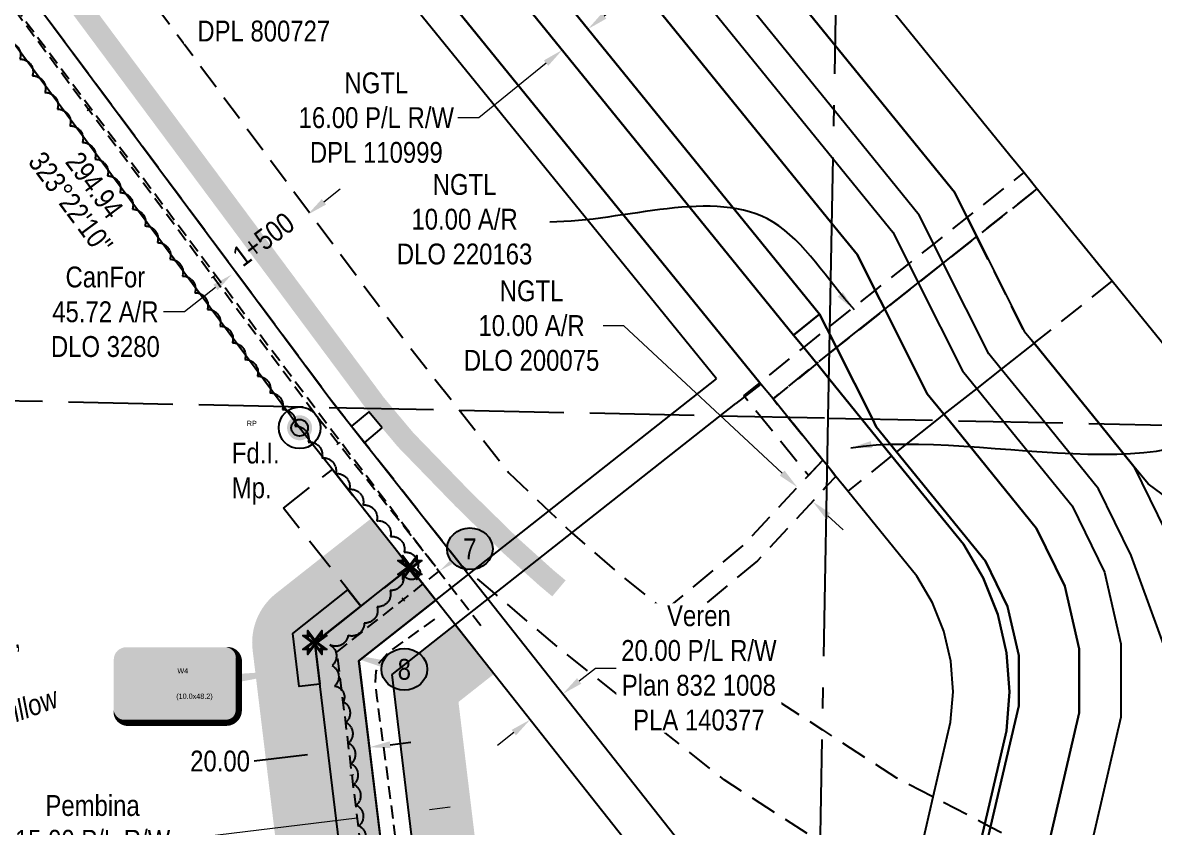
# Model space of a CAD drawing. Extents: x 413456 to 426437, y 6044251 to 6059667.
# Drawn here: x 414794 to 415337, y 6057729 to 6058115 of the extents above; entities that cross this region are included whole.
import ezdxf
from ezdxf.enums import TextEntityAlignment as Align

# ---------------------------------------------------------------- set-up
doc = ezdxf.new("R2018")
doc.units = 0
doc.header["$LTSCALE"] = 5
doc.header["$PDSIZE"] = 0.5
for name, pattern in [('0', [1, 1, 0]), ('foc-ACCESSROAD', [3.75, 2.5, -1.25]), ('foc-QUARTERLINE', [33, 25, -3, 2, -3]), ('foc-TIELINE', [1.875, 1.25, -0.625]), ('foc-UNSURVEYED', [12.5, 10, -2.5]), ('HIDDEN2', [4.7625, 3.175, -1.5875]), ('UG_PIPE', [1.875, 1.25, -0.625])]:
    doc.linetypes.add(name, pattern=pattern)
doc.layers.get('Defpoints').update_dxf_attribs({"color": 9})
for name, color, linetype in [('35', 37, 'Continuous'), ('AS-PIPE-UG', 44, 'UG_PIPE'), ('AS-ROADS', 254, 'Continuous'), ('C-RW', 13, 'Continuous'), ('CG-NOTES', 7, 'Continuous'), ('F-AR', 190, 'foc-ACCESSROAD'), ('F-RW', 190, 'Continuous'), ('F-WS', 190, 'foc-ACCESSROAD'), ('L-BD', 7, 'Continuous'), ('L-BD1', 253, 'Continuous'), ('L-MON', 1, 'Continuous'), ('L-MON-T', 1, 'Continuous'), ('L-QSEC', 8, 'foc-QUARTERLINE'), ('L-USEC', 7, 'foc-UNSURVEYED'), ('P-BUFFER-H 30m', 51, 'Continuous'), ('P-ELEVATION', 7, 'Continuous'), ('P-PROPOSED', 10, 'Continuous'), ('P-PROPOSED-H', 21, 'Continuous'), ('P-TEMP-BLOCKS', 250, 'Continuous'), ('P-TEMP-H', 41, 'Continuous'), ('P-TEMP_WORKSPACE', 46, 'Continuous'), ('P-TXT', 4, 'Continuous'), ('T-BUSH', 110, '0'), ('T-BUSH-T', 110, 'Continuous'), ('T-EXISTING RTF', 220, 'HIDDEN2'), ('T-TIE', 201, 'foc-TIELINE')]:
    doc.layers.add(name, color=color, linetype=linetype)
for name, color, linetype, lineweight in [('C-RW-T', 13, 'Continuous', 9), ('F-AR-T', 190, 'Continuous', 9), ('F-RW-T', 190, 'Continuous', 9), ('F-WS-T', 190, 'Continuous', 9), ('T-TIE-T', 201, 'Continuous', 18)]:
    doc.layers.add(name, color=color, linetype=linetype, lineweight=lineweight)
doc.styles.add('80', font='ARIALN.TTF', dxfattribs={"height": 10})
doc.styles.add('80CG', font='ARIALN.TTF', dxfattribs={"height": 10})
doc.styles.add('80L', font='ARIALN.TTF', dxfattribs={"height": 10})
doc.styles.add('80LS', font='ARIALNI.TTF', dxfattribs={"height": 10})
doc.styles.get("Standard").update_dxf_attribs({"font": 'ARIALN.TTF'})
doc.dimstyles.new('Compass 5 000', dxfattribs={"dimscale": 5, "dimtxt": 9, "dimasz": 2, "dimexe": 0.2, "dimexo": 0.0625, "dimgap": 0.5, "dimtad": 0, "dimtih": 1, "dimtoh": 1, "dimzin": 0, "dimdsep": 46, "dimtxsty": '80CG', "dimcen": 0.1, "dimse1": 1, "dimse2": 1, "dimclrd": 256, "dimclrt": 256, "dimaunit": 1, "dimadec": 4, "dimazin": 0, "dimtfac": 0.06, "dimtofl": 0, "dimtmove": 0, "dimatfit": 1, "dimfxl": 0.2, "dimtolj": 1, "dimtzin": 0, "dimlwd": -1, "dimarcsym": 0})

# ---------------------------------------------------------------- blocks, each defined once
blk = doc.blocks.new('*U75')
at = {"true_color": 0xff8aff}
h = blk.add_hatch(color=211, dxfattribs=at)
edge = h.paths.add_edge_path()
edge.add_line((-24, -17.74), (24, -17.74))
edge.add_arc((24, -11.74), 6, 270, 360)
edge.add_line((30, -11.74), (30, 12.5))
edge.add_arc((24, 12.5), 6, 0, 90)
edge.add_line((24, 18.5), (-24, 18.5))
edge.add_arc((-24, 12.5), 6, 90, 180)
edge.add_line((-30, 12.5), (-30, -11.74))
edge.add_arc((-24, -11.74), 6, 180, 270)
at = {"color": 250, "flags": 128}
blk.add_lwpolyline([(-24, -17.74, 3, 3, 0), (24, -17.74, 3, 3, 0.414214), (30, -11.74, 3, 3, 0), (30, 12.5, 3, 0, 0.414214), (24, 18.5, 0, 0, 0), (-24, 18.5, 0, 0, 0.414214), (-30, 12.5, 0, 0, 0), (-30, -11.74, 0, 3, 0.414214)], format="xyseb", close=True, dxfattribs=at)
at = {"flags": 128}
blk.add_lwpolyline([(61.89, 7.81, 0, 7.5, 0), (0, 0, 0, 0, 0)], format="xyseb", dxfattribs=at)
at = {"color": 250, "lineweight": 30, "flags": 104}
blk.add_attdef('TEMP_AREA_W1', text='', height=12, dxfattribs=at).set_placement((0, 8.26), align=Align.MIDDLE_CENTER)
blk.add_attdef('ENTER_TEXT', text='', height=9, dxfattribs=at).set_placement((0.01, -3.78), align=Align.TOP_CENTER)
blk = doc.blocks.new('*D93')
at = {"layer": 'C-RW-T', "transparency": 16777216}
for p, q in [((415061.04, 6057799.05), (415068.89, 6057805.25)), ((415068.89, 6057805.25), (415078.89, 6057805.25)), ((415029.68, 6057774.28), (415021.83, 6057768.08))]:
    blk.add_line(p, q, dxfattribs=at)
for points in [[(415060.01, 6057800.36), (415062.07, 6057797.74), (415053.19, 6057792.85)], [(415028.65, 6057775.58), (415030.71, 6057772.97), (415037.53, 6057780.48)]]:
    blk.add_solid(points, dxfattribs=at)
at = {"layer": 'Defpoints', "color": 0, "transparency": 16777216}
for p in [(415037.53, 6057780.48), (415062.64, 6057780.88), (415046.98, 6057768.51)]:
    blk.add_point(p, dxfattribs=at)
at = {"layer": 'C-RW-T', "transparency": 16777216, "insert": (415118.43, 6057805.25), "char_height": 10, "attachment_point": 5, "style": '80CG', "bg_fill": 3, "box_fill_scale": 1.1, "bg_fill_color": 256, "bg_fill_true_color": 13158600, "bg_fill_transparency": 0}
blk.add_mtext('\\A1;Veren\\P20.00 P/L R/W\\PPlan 832 1008 \\PPLA 140377', dxfattribs=at)
blk = doc.blocks.new('*D102')
at = {"layer": 'Defpoints', "color": 0, "transparency": 16777216}
for p in [(414894.49, 6057993.94), (415024.87, 6057903.38), (414988.56, 6057874.73)]:
    blk.add_point(p, dxfattribs=at)
at = {"layer": 'F-AR-T', "transparency": 16777216}
for p, q in [((414938.66, 6058028.79), (414946.51, 6058034.98)), ((414886.64, 6057987.74), (414871.76, 6057975.99)), ((414871.76, 6057975.99), (414861.76, 6057975.99))]:
    blk.add_line(p, q, dxfattribs=at)
for points in [[(414937.63, 6058030.09), (414939.69, 6058027.48), (414930.81, 6058022.59)], [(414885.61, 6057989.05), (414887.67, 6057986.43), (414894.49, 6057993.94)]]:
    blk.add_solid(points, dxfattribs=at)
at = {"layer": 'F-AR-T', "transparency": 16777216, "insert": (414833.86, 6057975.99), "char_height": 10, "attachment_point": 5, "style": '80CG'}
blk.add_mtext('\\A1;CanFor\\P45.72 A/R\\PDLO 3280', dxfattribs=at)
blk = doc.blocks.new('*D110')
at = {"layer": 'Defpoints', "color": 0, "transparency": 16777216}
for p in [(415165.66, 6057891.9), (415154.16, 6057879.56), (415161.46, 6057872.76)]:
    blk.add_point(p, dxfattribs=at)
at = {"layer": 'F-AR-T', "transparency": 16777216}
for p, q in [((415082.51, 6057969.37), (415072.51, 6057969.37)), ((415158.34, 6057898.71), (415082.51, 6057969.37)), ((415180.27, 6057878.28), (415187.59, 6057871.46))]:
    blk.add_line(p, q, dxfattribs=at)
for points in [[(415159.48, 6057899.93), (415157.2, 6057897.49), (415165.66, 6057891.9)], [(415181.41, 6057879.5), (415179.14, 6057877.06), (415172.96, 6057885.09)]]:
    blk.add_solid(points, dxfattribs=at)
at = {"layer": 'F-AR-T', "transparency": 16777216, "insert": (415038.2, 6057969.37), "char_height": 10, "attachment_point": 5, "style": '80CG', "bg_fill": 3, "box_fill_scale": 1.1, "bg_fill_color": 256, "bg_fill_true_color": 13158600, "bg_fill_transparency": 0}
blk.add_mtext('\\A1;NGTL\\P10.00 A/R\\PDLO 200075', dxfattribs=at)
blk = doc.blocks.new('*D114')
at = {"layer": 'Defpoints', "color": 0, "transparency": 16777216}
for p in [(414973.83, 6058193.26), (414954.44, 6058174.48), (414976.25, 6058151.98)]:
    blk.add_point(p, dxfattribs=at)
at = {"layer": 'F-RW-T', "transparency": 16777216}
for p, q in [((415002.81, 6058177.72), (415010, 6058184.67)), ((414969.07, 6058145.02), (414959.33, 6058135.59)), ((414959.33, 6058135.59), (414949.33, 6058135.59))]:
    blk.add_line(p, q, dxfattribs=at)
for points in [[(415001.66, 6058178.91), (415003.97, 6058176.52), (414995.63, 6058170.76)], [(414967.91, 6058146.22), (414970.23, 6058143.82), (414976.25, 6058151.98)]]:
    blk.add_solid(points, dxfattribs=at)
at = {"layer": 'F-RW-T', "transparency": 16777216, "insert": (414909.8, 6058135.59), "char_height": 10, "attachment_point": 5, "style": '80CG', "bg_fill": 3, "box_fill_scale": 1.1, "bg_fill_color": 256, "bg_fill_true_color": 13158600, "bg_fill_transparency": 0}
blk.add_mtext('\\A1;NGTL\\P27.00 P/L R/W\\PPlan 822 0871\\PDPL 800727', dxfattribs=at)
blk = doc.blocks.new('*D129')
at = {"layer": 'Defpoints', "color": 0, "transparency": 16777216}
for p in [(414964.46, 6057734.41), (414976.52, 6057634.92), (414991.41, 6057636.72)]:
    blk.add_point(p, dxfattribs=at)
at = {"layer": 'F-RW-T', "transparency": 16777216}
for p, q in [((414989.27, 6057737.42), (414999.2, 6057738.63)), ((414954.53, 6057733.21), (414866.8, 6057722.58))]:
    blk.add_line(p, q, dxfattribs=at)
for points in [[(414989.07, 6057739.08), (414989.48, 6057735.77), (414979.35, 6057736.22)], [(414954.33, 6057734.87), (414954.73, 6057731.56), (414964.46, 6057734.41)]]:
    blk.add_solid(points, dxfattribs=at)
at = {"layer": 'F-RW-T', "transparency": 16777216, "insert": (414827.72, 6057722.58), "char_height": 10, "attachment_point": 5, "style": '80CG'}
blk.add_mtext('\\A1;Pembina\\P15.00 P/L R/W\\PPLA 230936', dxfattribs=at)
blk = doc.blocks.new('*D161')
at = {"layer": 'Defpoints', "color": 0, "transparency": 16777216}
for p in [(415029.76, 6058155.33), (415017.42, 6058145.31), (415052.92, 6058101.59)]:
    blk.add_point(p, dxfattribs=at)
at = {"layer": 'F-RW-T', "transparency": 16777216}
for p, q in [((415073.02, 6058117.9), (415080.78, 6058124.2)), ((415045.15, 6058095.28), (415012.86, 6058069.07)), ((415012.86, 6058069.07), (415002.86, 6058069.07))]:
    blk.add_line(p, q, dxfattribs=at)
for points in [[(415071.96, 6058119.19), (415074.07, 6058116.61), (415065.25, 6058111.6)], [(415044.1, 6058096.58), (415046.2, 6058093.99), (415052.92, 6058101.59)]]:
    blk.add_solid(points, dxfattribs=at)
at = {"layer": 'F-RW-T', "transparency": 16777216, "insert": (414963.77, 6058069.07), "char_height": 10, "attachment_point": 5, "style": '80CG', "bg_fill": 3, "box_fill_scale": 1.1, "bg_fill_color": 256, "bg_fill_true_color": 13158600, "bg_fill_transparency": 0}
blk.add_mtext('\\A1;NGTL\\P16.00 P/L R/W\\PDPL 110999', dxfattribs=at)
blk = doc.blocks.new('*D211')
at = {"layer": 'Defpoints', "color": 0, "transparency": 16777216}
for p in [(414960.47, 6057767.26), (414964.17, 6057736.8), (414944.32, 6057734.39)]:
    blk.add_point(p, dxfattribs=at)
at = {"layer": 'P-TXT', "transparency": 16777216}
for p, q in [((414970.4, 6057768.46), (414980.33, 6057769.67)), ((414930.7, 6057763.65), (414905.25, 6057760.57))]:
    blk.add_line(p, q, dxfattribs=at)
for points in [[(414970.2, 6057770.12), (414970.6, 6057766.81), (414960.47, 6057767.26)], [(414930.5, 6057765.31), (414930.9, 6057762), (414940.63, 6057764.86)]]:
    blk.add_solid(points, dxfattribs=at)
at = {"layer": 'P-TXT', "transparency": 16777216, "insert": (414888.85, 6057760.57), "char_height": 10, "attachment_point": 5, "style": '80CG'}
blk.add_mtext('\\A1;20.00', dxfattribs=at)
blk = doc.blocks.new('TEMP')
h = blk.add_hatch(color=255)
h.dxf.hatch_style = 1
h.paths.add_polyline_path([(0, 0.25), (-0.67, 1.15), (-0.67, 0.67), (-1.15, 0.67), (-0.25, 0), (-1.15, -0.67), (-0.67, -0.67), (-0.67, -1.15), (0, -0.25), (0.67, -1.15), (0.67, -0.67), (1.15, -0.67), (0.25, 0), (1.15, 0.67), (0.67, 0.67), (0.67, 1.15)])
h.paths.add_polyline_path([(0.57, 0.85), (0.57, 0.57), (0.85, 0.57), (0.08, 0), (0.85, -0.57), (0.57, -0.57), (0.57, -0.85), (0, -0.08), (-0.57, -0.85), (-0.57, -0.57), (-0.85, -0.57), (-0.08, 0), (-0.85, 0.57), (-0.57, 0.57), (-0.57, 0.85), (0, 0.08)], flags=16)
h = blk.add_hatch(color=1)
h.dxf.hatch_style = 1
h.paths.add_polyline_path([(0, 0.08), (-0.57, 0.85), (-0.57, 0.57), (-0.85, 0.57), (-0.08, 0), (-0.85, -0.57), (-0.57, -0.57), (-0.57, -0.85), (0, -0.08), (0.57, -0.85), (0.57, -0.57), (0.85, -0.57), (0.08, 0), (0.85, 0.57), (0.57, 0.57), (0.57, 0.85)])
at = {"color": 1}
for p, q in [((-0.08, 0), (0.08, 0)), ((0, 0.08), (0, -0.08))]:
    blk.add_line(p, q, dxfattribs=at)
at = {"color": 255, "flags": 128}
blk.add_lwpolyline([(-0.25, 0), (-1.15, 0.67), (-0.67, 0.67), (-0.67, 1.15), (0, 0.25), (0.67, 1.15), (0.67, 0.67), (1.15, 0.67), (0.25, 0), (1.15, -0.67), (0.67, -0.67), (0.67, -1.15), (0, -0.25), (-0.67, -1.15), (-0.67, -0.67), (-1.15, -0.67)], close=True, dxfattribs=at)
at = {"color": 1, "flags": 128}
blk.add_lwpolyline([(-0.08, 0), (-0.85, 0.57), (-0.57, 0.57), (-0.57, 0.85), (0, 0.08), (0.57, 0.85), (0.57, 0.57), (0.85, 0.57), (0.08, 0), (0.85, -0.57), (0.57, -0.57), (0.57, -0.85), (0, -0.08), (-0.57, -0.85), (-0.57, -0.57), (-0.85, -0.57)], close=True, dxfattribs=at)
blk = doc.blocks.new('fdia')
at = {"color": 255, "const_width": 1}
blk.add_lwpolyline([(-0.5, 0, 1), (0.5, 0, 1)], format="xyb", close=True, dxfattribs=at)
blk = doc.blocks.new('Fdiaa')
blk.add_blockref('fdia', (0, 0))
blk = doc.blocks.new('fdib')
at = {"color": 1, "const_width": 1.6}
blk.add_lwpolyline([(-0.4, 0, 1), (0.4, 0, 1)], format="xyb", close=True, dxfattribs=at)
at = {"color": 1}
blk.add_circle((0, 0), 0.8, dxfattribs=at)
blk = doc.blocks.new('Fdibb')
blk.add_blockref('fdib', (0, 0))
blk = doc.blocks.new('fdicc')
for name in ['Fdibb', 'Fdiaa']:
    blk.add_blockref(name, (0, 0))
blk = doc.blocks.new('FDI')
blk.add_blockref('fdicc', (0, 0))
blk = doc.blocks.new('*U283')
at = {"layer": '35', "color": 3}
blk.add_circle((0, 0), 10, dxfattribs=at)
at = {"layer": '35', "color": 3, "lineweight": 30, "flags": 104}
blk.add_attdef('RP', text='', height=10, dxfattribs=at).set_placement((-25.32, 3.36), align=Align.MIDDLE_CENTER)
blk = doc.blocks.new('*U295')
at = {"layer": 'P-ELEVATION'}
h = blk.add_hatch(color=111, dxfattribs=at)
h.dxf.hatch_style = 1
edge = h.paths.add_edge_path()
edge.add_ellipse((0, 0), major_axis=(-10.94, 0), ratio=0.913794, start_angle=0, end_angle=360)
at = {"layer": 'P-ELEVATION', "color": 7, "flags": 128}
blk.add_lwpolyline([(0, 0, 5, 0, 0), (-14.7, -10.63, 0, 0, 0)], format="xyseb", dxfattribs=at)
at = {"layer": 'P-ELEVATION', "color": 7}
blk.add_ellipse((0, 0), major_axis=(-10.94, 0), ratio=0.913794, dxfattribs=at)
at = {"layer": 'P-ELEVATION', "style": '80'}
blk.add_attdef('BEND', text='', height=10, dxfattribs=at).set_placement((0, 0), align=Align.MIDDLE_CENTER)
blk = doc.blocks.new('*U301')
at = {"layer": 'P-ELEVATION'}
h = blk.add_hatch(color=111, dxfattribs=at)
h.dxf.hatch_style = 1
edge = h.paths.add_edge_path()
edge.add_ellipse((0, 0), major_axis=(-10.94, 0), ratio=0.913794, start_angle=0, end_angle=360)
at = {"layer": 'P-ELEVATION', "color": 7, "flags": 128}
blk.add_lwpolyline([(0, 0, 5, 0, 0), (-32.38, 8.45, 0, 0, 0)], format="xyseb", dxfattribs=at)
at = {"layer": 'P-ELEVATION', "color": 7}
blk.add_ellipse((0, 0), major_axis=(-10.94, 0), ratio=0.913794, dxfattribs=at)
at = {"layer": 'P-ELEVATION', "style": '80'}
blk.add_attdef('BEND', text='', height=10, dxfattribs=at).set_placement((0, 0), align=Align.MIDDLE_CENTER)

msp = doc.modelspace()

# ---------------------------------------------------------------- hatches: boundary and pattern name
at = {"layer": 'P-BUFFER-H 30m'}
h = msp.add_hatch(color=256, dxfattribs=at)
h.dxf.hatch_style = 1
h.paths.add_polyline_path([(414934.226, 6057817.44), (414979.899, 6057853.434), (414961.313, 6057876.966), (414915.665, 6057840.993, 0.2617492), (414904.457, 6057813.831), (414928.177, 6057618.194), (414959.125, 6057612.082)])
h = msp.add_hatch(color=256, dxfattribs=at)
h.dxf.hatch_style = 1
edge = h.paths.add_edge_path()
edge.add_line((415002.596, 6057603.497), (414994.076, 6057614.474))
edge.add_line((414994.076, 6057614.474), (414971.365, 6057802.079))
edge.add_line((414971.365, 6057802.079), (415001.628, 6057825.926))
edge.add_line((415001.628, 6057825.926), (415019.581, 6057803.195))
edge.add_line((415019.581, 6057803.195), (415020.213, 6057802.396))
edge.add_line((415020.213, 6057802.396), (415003.162, 6057788.958))
edge.add_line((415003.162, 6057788.958), (415022.383, 6057630.156))
edge.add_line((415022.383, 6057630.156), (415041.928, 6057626.296))
edge.add_line((415041.928, 6057626.296), (415082.646, 6057618.254))
edge.add_arc((415076.537, 6057588.068), 30.799, 33.64643, 78.55884, ccw=False)
edge.add_line((415102.176, 6057605.132), (415112.957, 6057591.474))
edge.add_line((415112.957, 6057591.474), (415084.705, 6057578.867))
edge.add_line((415084.705, 6057578.867), (415076.837, 6057588.836))
edge.add_line((415076.837, 6057588.836), (415002.596, 6057603.497))
at = {"layer": 'P-PROPOSED-H'}
h = msp.add_hatch(color=256, dxfattribs=at)
h.dxf.hatch_style = 1
h.paths.add_polyline_path([(415779.594, 6057580.194), (415779.205, 6057560.206), (415575.512, 6057564.175), (415573.922, 6057477.758), (415577.599, 6057461.172), (415583.61, 6057448.505), (415610.132, 6057414.924), (415410.489, 6057257.255), (415193.337, 6057305.71), (415062.446, 6057471.452), (414937.147, 6057496.194), (414959.469, 6057609.239), (414934.226, 6057817.44), (414979.899, 6057853.434), (414992.291, 6057837.747), (414955.424, 6057808.693), (414979.698, 6057608.487), (414960.632, 6057511.934), (415073.56, 6057489.634), (415204.623, 6057323.674), (415405.562, 6057278.838), (415582.053, 6057418.222), (415566.52, 6057437.89), (415558.57, 6057454.64), (415553.89, 6057475.75), (415555.892, 6057584.552)])
at = {"layer": 'P-TEMP-H'}
h = msp.add_hatch(color=256, dxfattribs=at)
h.dxf.hatch_style = 1
h.paths.add_polyline_path([(414950.164, 6057842.726), (414956.381, 6057834.855), (414934.22, 6057817.436), (414936.625, 6057797.59), (414926.702, 6057796.388), (414923.621, 6057821.81)])

# ---------------------------------------------------------------- linework, layer by layer
at = {"layer": 'AS-PIPE-UG', "flags": 128}
for points in [[(415013.81, 6057825.514), (414991.353, 6057854.7), (414934.456, 6057929.698), (414759.483, 6058163.631), (414568.896, 6058422.579), (414403.322, 6058637.155), (414227.724, 6058873.014), (414219.982, 6058882.955), (414210.979, 6058894.781), (414205.494, 6058902.518), (414200.319, 6058908.749)], [(414991.69, 6057828.65), (414970.666, 6057813.576), (414968.955, 6057812.019), (414964.909, 6057807.503), (414963.488, 6057803.52), (414963.243, 6057798.604), (414964.005, 6057790.799), (414970.16, 6057745.079), (414986.145, 6057616.9), (414987.463, 6057613.806), (414989.583, 6057609.69), (415007.641, 6057585.471), (415098.695, 6057467.887), (415107.566, 6057458.328), (415153.481, 6057400.224), (415200.095, 6057340.291), (415203.759, 6057336.814), (415207.104, 6057334.236), (415211.789, 6057331.722), (415217.766, 6057329.359), (415228.81, 6057325.576), (415249.612, 6057320.85), (415332.502, 6057301.967), (415405.747, 6057285.681), (415409.339, 6057283.867), (415412.291, 6057281.474), (415414.983, 6057278.405), (415427.948, 6057261.73), (415433.395, 6057254.638), (415439.41, 6057245.793), (415453.45, 6057228.482), (415462.737, 6057217.381), (415473.327, 6057203.719)]]:
    msp.add_lwpolyline(points, dxfattribs=at)
at = {"layer": 'AS-ROADS', "const_width": 9.996, "flags": 128}
msp.add_lwpolyline([(414166.253, 6058999.705), (414193.452, 6058962.875), (414227.645, 6058917.499), (414241.541, 6058898.813), (414270.734, 6058860.244), (414778.798, 6058180.154), (414953.433, 6057945.311), (414963.33, 6057931.94), (414977.822, 6057914.641), (415005.21, 6057886.425), (415028.571, 6057863.542), (415045.297, 6057848.482), (415051.329, 6057843.421)], dxfattribs=at)
at = {"layer": 'C-RW'}
msp.add_lwpolyline([(413468.105, 6058539.008), (413472.81, 6058542.475), (413497.296, 6058560.516), (413569.548, 6058613.752), (413606.32, 6058640.844), (413736.561, 6058759.342), (413766.657, 6058786.729), (413788.835, 6058806.908), (413816.057, 6058831.681), (414012.329, 6059010.306), (414047.714, 6059004.736), (414048.94, 6059004.543), (414072.297, 6059000.867), (414072.7, 6059000.803), (414099.361, 6058996.608), (414126.406, 6058992.35), (414154.836, 6058987.875), (414158.665, 6058983.043), (414201.109, 6058926.231), (414767.101, 6058168.976, -0.0006318), (414767.131, 6058168.936), (414942.855, 6057932.587), (415203.176, 6057603.01)], format="xyb", dxfattribs=at)
for points in [[(415002.626, 6058163.54), (415163.864, 6057964.907), (415168.692, 6057958.96), (415174.951, 6057951.249), (415180.811, 6057944.029), (415196.445, 6057924.77), (415210.859, 6057907.014), (415245.246, 6057864.651), (415254.749, 6057848.436), (415261.692, 6057830.974), (415265.933, 6057812.594), (415267.342, 6057793.853), (415265.901, 6057775.115), (415255.549, 6057730.582), (415244.821, 6057684.428)], [(415244.821, 6057684.428), (415255.549, 6057730.582), (415265.901, 6057775.115), (415267.342, 6057793.853), (415265.933, 6057812.594), (415261.692, 6057830.974), (415254.749, 6057848.436), (415245.246, 6057864.651), (415210.859, 6057907.014), (415196.445, 6057924.77), (415180.811, 6057944.029), (415174.951, 6057951.249), (415168.692, 6057958.96), (415163.864, 6057964.907), (415176.284, 6057974.984), (415179.812, 6057967.959), (415181.207, 6057965.18), (415184.382, 6057958.875), (415201.635, 6057924.659), (415203.439, 6057920.919), (415213.19, 6057908.907), (415255.807, 6057856.433), (415266.364, 6057834.757), (415271.787, 6057811.228), (415271.769, 6057787.102), (415258.299, 6057729.152), (415246.58, 6057678.737)], [(415191.181, 6057585.943), (415001.628, 6057825.926)]]:
    msp.add_lwpolyline(points, dxfattribs=at)
at = {"layer": 'F-AR', "flags": 128}
msp.add_lwpolyline([(414195.036, 6059010.215), (414237.48, 6058953.403), (414803.466, 6058196.157, -0.0006318), (414803.565, 6058196.024), (414978.893, 6057960.207), (415027.314, 6057898.904)], format="xyb", dxfattribs=at)
for points in [[(415556.042, 6057613.552), (415517.264, 6057613.555), (415432.685, 6057624.631), (415410.054, 6057627.847), (415319.915, 6057640.658), (415296.517, 6057643.983), (415290.45, 6057648.73), (415284.293, 6057653.546), (415247.428, 6057682.388), (415244.821, 6057684.428), (415244.039, 6057685.04), (415220.14, 6057697.466), (415206.402, 6057704.608), (415190.181, 6057713.043), (415176.649, 6057721.804), (415130.546, 6057751.655), (415051.009, 6057815.157), (415020.628, 6057840.898), (415004.448, 6057854.608), (414942.855, 6057932.587), (414767.116, 6058168.956), (414210.548, 6058913.602)], [(415027.314, 6057898.904), (415057.581, 6057870.017), (415080.279, 6057850.289), (415102.128, 6057832.845), (415110.08, 6057826.496), (415157.298, 6057788.797), (415177.657, 6057775.615), (415213.202, 6057752.601), (415230.827, 6057743.437), (415255.549, 6057730.582), (415258.299, 6057729.152), (415264.683, 6057725.833), (415283.16, 6057708.066), (415299.917, 6057691.953), (415302.672, 6057689.304), (415392.282, 6057676.562), (415414.983, 6057673.333), (415520.609, 6057659.373), (415556.927, 6057659.23)]]:
    msp.add_lwpolyline(points, dxfattribs=at)
for points in [[(415177.796, 6057904.922), (415170.918, 6057897.541), (415148.009, 6057925.797), (415139.968, 6057935.716), (415147.71, 6057941.981), (415168.692, 6057958.96), (415179.812, 6057967.959), (415181.281, 6057969.122), (415203.013, 6057986.327), (415219.025, 6057999.004), (415231.034, 6058008.512), (415247.048, 6058021.19), (415274.342, 6058042.801), (415280.644, 6058035.041), (415251.61, 6058012.085), (415235.601, 6057999.419), (415223.589, 6057989.918), (415207.572, 6057977.251), (415184.389, 6057958.885), (415181.039, 6057956.194), (415174.951, 6057951.249), (415154.016, 6057934.237), (415161.102, 6057925.52), (415177.796, 6057904.922)], [(415146.473, 6057856.644), (415110.08, 6057826.496), (415102.128, 6057832.845), (415139.596, 6057863.927), (415177.795, 6057904.922), (415180.028, 6057902.171), (415184.123, 6057897.126), (415179.847, 6057892.528), (415146.473, 6057856.644)]]:
    msp.add_lwpolyline(points, close=True, dxfattribs=at)
at = {"layer": 'F-RW'}
for p, q in [((414955.424, 6057808.693), (415126.896, 6057943.826)), ((414971.323, 6057802.133), (415136.176, 6057932.05)), ((414979.698, 6057608.487), (414955.424, 6057808.693)), ((414994.076, 6057614.474), (414971.323, 6057802.133))]:
    msp.add_line(p, q, dxfattribs=at)
for points in [[(414766.918, 6058552.699), (414829.865, 6058496.662), (414870.152, 6058397.784), (415053.458, 6058208.708), (415182.786, 6058049.438), (415211.382, 6058014.221), (415219.025, 6057999.004), (415223.589, 6057989.918), (415244.81, 6057947.672), (415251.62, 6057939.282), (415264.574, 6057923.318), (415297.329, 6057882.965), (415312.851, 6057851.221), (415320.79, 6057816.77), (415320.68, 6057781.657), (415299.917, 6057691.953), (415295.277, 6057671.908), (415312.661, 6057649.859), (415319.915, 6057640.658), (415328.726, 6057629.481), (415410.442, 6057527.486)], [(414750.377, 6058541.472), (414813.29, 6058484.689), (414796.149, 6058449.398), (414780.035, 6058416.222), (414780.362, 6058415.797), (414808.145, 6058387.116), (414814.139, 6058380.929), (415014.456, 6058174.156), (415176.284, 6057974.984), (415163.864, 6057964.907), (415002.626, 6058163.54), (414768.01, 6058405.7), (414751.302, 6058430.307), (414757.455, 6058442.976), (414773.509, 6058476.029), (414735.399, 6058511.867)], [(415300.302, 6057634.629), (415288.706, 6057647.954), (415284.293, 6057653.546), (415273.639, 6057667.047), (415283.16, 6057708.066), (415300.744, 6057783.833), (415300.788, 6057814.51), (415293.878, 6057844.496), (415280.365, 6057872.131), (415238.368, 6057923.876), (415235.93, 6057926.88), (415227.914, 6057936.754), (415207.572, 6057977.251), (415203.013, 6057986.327), (415194.487, 6058003.302), (415182.205, 6058018.427), (415038.487, 6058195.419), (414859.481, 6058380.059), (414853.1, 6058386.641), (414813.29, 6058484.689), (414750.377, 6058541.472)], [(414722.469, 6058425.883), (414746.87, 6058389.796), (414982.417, 6058145.612), (415147.71, 6057941.982), (415148.176, 6057941.408), (415136.176, 6057932.05)], [(415079.656, 6058231.964), (415183.802, 6058103.705), (415240.948, 6058033.328), (415247.049, 6058021.191), (415251.615, 6058012.087), (415274.378, 6057966.776), (415279.104, 6057960.979), (415310.473, 6057922.34), (415327.017, 6057901.926), (415346.054, 6057862.99), (415414.983, 6057673.333), (415429.271, 6057634.026), (415432.685, 6057624.631), (415436.242, 6057614.845), (415456.002, 6057560.47), (415463.144, 6057540.831), (415479.073, 6057497.008)], [(415490.01, 6057778.491), (415333.853, 6057893.499), (415327.019, 6057901.929), (415310.473, 6057922.34), (415279.108, 6057960.992), (415263.388, 6057948.582), (415251.62, 6057939.281), (415235.93, 6057926.88), (415232.296, 6057924.006), (415213.19, 6057908.907), (415203.456, 6057920.921), (415201.635, 6057924.659), (415184.395, 6057958.894), (415207.572, 6057977.251), (415223.589, 6057989.918), (415235.602, 6057999.419), (415251.617, 6058012.089), (415247.05, 6058021.193), (415240.948, 6058033.328), (415183.802, 6058103.705), (415079.656, 6058231.964)], [(415523.487, 6057408.516), (415462.53, 6057484.014), (415446.253, 6057528.628), (415439.066, 6057548.298), (415413.677, 6057617.917), (415410.054, 6057627.847), (415406.681, 6057637.092), (415392.282, 6057676.562), (415325.678, 6057859.134), (415310.052, 6057891.089), (415284.231, 6057922.899), (415263.388, 6057948.583), (415257.482, 6057955.859), (415235.601, 6057999.419), (415231.034, 6058008.512), (415224.053, 6058022.409), (415183.221, 6058072.695), (415064.686, 6058218.674)], [(415038.487, 6058195.419), (415182.205, 6058018.427), (415194.487, 6058003.302), (415203.013, 6057986.327), (415207.572, 6057977.251), (415227.914, 6057936.754), (415235.93, 6057926.88), (415238.368, 6057923.876), (415280.365, 6057872.131), (415293.878, 6057844.496), (415300.788, 6057814.51), (415300.744, 6057783.833), (415283.16, 6057708.066), (415273.639, 6057667.047), (415284.293, 6057653.546), (415288.706, 6057647.954), (415300.302, 6057634.629)], [(416128.912, 6056536.766), (415990.078, 6056712.64), (415960.603, 6056749.973), (415676.223, 6057110.233), (415382.375, 6057482.483), (415369.815, 6057498.397), (415272.883, 6057621.209), (415261.363, 6057635.79), (415242.233, 6057660.04), (415247.428, 6057682.388), (415258.299, 6057729.152), (415271.769, 6057787.102), (415271.787, 6057811.228), (415266.364, 6057834.757), (415255.807, 6057856.433), (415213.19, 6057908.907), (415203.439, 6057920.919), (415201.635, 6057924.659), (415184.382, 6057958.875), (415181.207, 6057965.18), (415179.812, 6057967.959), (415176.284, 6057974.984), (415014.456, 6058174.156)], [(415011.484, 6057813.447), (414926.986, 6057920.425), (414751.088, 6058157.008)], [(415184.73, 6058153.236), (415267.519, 6058051.203), (415274.342, 6058042.801), (415280.644, 6058035.041), (415316.563, 6057990.814), (415373.256, 6057921.004), (415400.713, 6057887.202), (415415.512, 6057873.087), (415511.446, 6057802.432), (415529.631, 6057782.719), (415543.745, 6057759.915), (415553.277, 6057734.845), (415557.88, 6057708.424), (415556.896, 6057657.641), (415556.192, 6057621.293), (415556.26, 6057604.55)], [(415220.14, 6057697.466), (415230.827, 6057743.437), (415239.147, 6057779.23), (415240.272, 6057793.878), (415239.171, 6057808.526), (415235.853, 6057822.911), (415230.426, 6057836.561), (415222.997, 6057849.237), (415189.909, 6057889.999), (415184.123, 6057897.126), (415180.028, 6057902.171), (415177.795, 6057904.921), (415161.102, 6057925.52), (415154.014, 6057934.231), (415148.176, 6057941.408), (415147.71, 6057941.982), (414982.417, 6058145.612)], [(415126.896, 6057943.826), (414971.187, 6058135.648)]]:
    msp.add_lwpolyline(points, dxfattribs=at)
at = {"layer": 'F-WS', "flags": 128}
for points in [[(415316.563, 6057990.813), (415279.097, 6057960.976), (415274.378, 6057966.776), (415251.61, 6058012.087), (415280.644, 6058035.041), (415316.563, 6057990.813)], [(415210.859, 6057907.014), (415189.909, 6057889.999), (415184.123, 6057897.126), (415180.028, 6057902.171), (415177.795, 6057904.922), (415161.102, 6057925.52), (415154.016, 6057934.237), (415174.951, 6057951.249), (415181.039, 6057956.194), (415184.389, 6057958.885), (415201.565, 6057924.661), (415203.435, 6057920.919), (415213.19, 6057908.907), (415210.859, 6057907.014)]]:
    msp.add_lwpolyline(points, close=True, dxfattribs=at)
at = {"layer": 'L-QSEC'}
for p, q in [((415180.457, 6057925.111), (415194.769, 6058689.206)), ((415165.959, 6057151.022), (415180.457, 6057925.111))]:
    msp.add_line(p, q, dxfattribs=at)
at = {"layer": 'L-USEC'}
for p, q in [((414378.837, 6057942.135), (415180.457, 6057925.111)), ((415180.457, 6057925.111), (415982.087, 6057908.086))]:
    msp.add_line(p, q, dxfattribs=at)
at = {"layer": 'P-PROPOSED'}
msp.add_lwpolyline([(415410.489, 6057257.255), (415193.337, 6057305.71), (415062.446, 6057471.452), (414937.147, 6057496.194), (414959.469, 6057609.239), (414934.226, 6057817.44), (414979.899, 6057853.434), (414992.291, 6057837.747), (414955.424, 6057808.693), (414979.698, 6057608.487), (414960.632, 6057511.934), (415073.56, 6057489.634), (415204.623, 6057323.674), (415405.562, 6057278.838)], dxfattribs=at)
at = {"layer": 'P-TEMP_WORKSPACE'}
msp.add_lwpolyline([(414936.666, 6057797.539), (414926.743, 6057796.336), (414923.664, 6057821.743), (414950.154, 6057842.719), (414956.359, 6057834.883), (414934.261, 6057817.385)], close=True, dxfattribs=at)
at = {"layer": 'T-BUSH', "flags": 128}
msp.add_lwpolyline([(414564.561, 6058400.754, -0.5205671), (414570.574, 6058392.769, -0.5205671), (414576.586, 6058384.784, -0.5205671), (414582.598, 6058376.799, -0.5205671), (414588.611, 6058368.813, -0.5205671), (414594.623, 6058360.828, -0.5205671), (414600.635, 6058352.843, -0.5205671), (414606.648, 6058344.857, -0.5205671), (414612.66, 6058336.872, -0.5205671), (414618.673, 6058328.887, -0.5205671), (414624.685, 6058320.902, -0.5205671), (414630.697, 6058312.916, -0.5205671), (414636.71, 6058304.931, -0.5205671), (414642.722, 6058296.946, -0.5205671), (414648.734, 6058288.961, -0.5205671), (414654.747, 6058280.975, -0.5205671), (414660.759, 6058272.99, -0.5205671), (414666.771, 6058265.005, -0.5205671), (414672.784, 6058257.02, -0.5205671), (414678.796, 6058249.034, -0.5205671), (414684.808, 6058241.049, -0.5205671), (414690.821, 6058233.064, -0.5205671), (414696.833, 6058225.078, -0.5205671), (414702.845, 6058217.093, -0.5205671), (414708.858, 6058209.108, -0.5205671), (414714.87, 6058201.123, -0.5205671), (414720.882, 6058193.137, -0.5205671), (414726.895, 6058185.152, -0.5205671), (414732.907, 6058177.167, -0.5205671), (414738.919, 6058169.182, -0.5205671), (414744.932, 6058161.196, -0.5205671), (414750.94, 6058153.208, -0.5205671), (414756.932, 6058145.207, -0.5205671), (414762.923, 6058137.206, -0.5205671), (414768.915, 6058129.206, -0.5205671), (414774.907, 6058121.205, -0.5205671), (414780.899, 6058113.204, -0.5205671), (414786.891, 6058105.204, -0.5205671), (414792.883, 6058097.203, -0.5205671), (414798.874, 6058089.203, -0.5205671), (414804.866, 6058081.202, -0.5205671), (414810.858, 6058073.201, -0.5205671), (414816.85, 6058065.201, -0.5205671), (414822.842, 6058057.2, -0.5205671), (414828.834, 6058049.199, -0.5205671), (414834.825, 6058041.199, -0.5205671), (414840.817, 6058033.198, -0.5205671), (414846.809, 6058025.197, -0.5205671), (414852.801, 6058017.197, -0.5205671), (414858.793, 6058009.196, -0.5205671), (414864.785, 6058001.195, -0.5205671), (414870.777, 6057993.195, -0.5205671), (414876.768, 6057985.194, -0.5205671), (414882.76, 6057977.193, -0.5205671), (414888.752, 6057969.193, -0.5205671), (414894.744, 6057961.192, -0.5205671), (414900.736, 6057953.191, -0.5205671), (414906.728, 6057945.191, -0.5205671), (414912.719, 6057937.19, -0.5205671), (414918.711, 6057929.189, -0.5205671), (414924.703, 6057921.189, -0.5205671), (414931.147, 6057913.553, -0.5205671), (414937.711, 6057906.015, -0.5205671), (414944.275, 6057898.476, -0.5205671), (414950.839, 6057890.938, -0.5205671), (414957.402, 6057883.399, -0.5205671), (414963.966, 6057875.861, -0.5205671), (414970.53, 6057868.323, -0.5205671), (414977.094, 6057860.784, -0.5205671), (414983.658, 6057853.246, -0.5205671), (414983.663, 6057848.882, -0.5205671), (414976.596, 6057850.24, -0.5205671), (414970.368, 6057842.421, -0.5205671), (414964.141, 6057834.603, -0.5205671), (414957.913, 6057826.785, -0.5205671), (414950.189, 6057820.844, -0.5205671), (414941.504, 6057816.338, -0.5205671), (414942.541, 6057806.397, -0.5205671), (414943.756, 6057796.599, -0.5205671), (414947.93, 6057789.105, -0.5205671), (414949.19, 6057779.189, -0.5205671), (414950.451, 6057769.273, -0.5205671), (414951.711, 6057759.358, -0.5205671), (414952.972, 6057749.442, -0.5205671), (414954.232, 6057739.526, -0.5205671), (414955.493, 6057729.61, -0.5205671), (414956.719, 6057719.69, -0.5205671), (414957.919, 6057709.767, -0.5205671), (414959.118, 6057699.843, -0.5205671), (414960.318, 6057689.92, -0.5205671), (414961.517, 6057679.996, -0.5205671), (414962.717, 6057670.073, -0.5205671), (414963.916, 6057660.15, -0.5205671), (414965.116, 6057650.226, -0.5205671), (414966.315, 6057640.303, -0.5205671), (414967.515, 6057630.379, -0.5205671), (414965.945, 6057622.41, -0.5205671), (414957.777, 6057619.225, -0.5205671), (414960.084, 6057609.499, -0.5205671), (414960.039, 6057602.033, -0.5205671), (414950.228, 6057603.948, -0.5205671), (414940.418, 6057605.864, -0.5205671), (414926.718, 6057608.539, -0.5205671)], format="xyb", dxfattribs=at)
at = {"layer": 'T-EXISTING RTF'}
msp.add_lwpolyline([(414966.525, 6057920.343), (414960.107, 6057928.005), (414951.903, 6057921.132), (414958.101, 6057913.285)], close=True, dxfattribs=at)
at = {"layer": 'T-TIE-T'}
for p, q in [((414825.089, 6058072.554), (414826.694, 6058073.747)), ((414884.754, 6057992.304), (414886.359, 6057993.497)), ((414944.837, 6057912.338), (414946.407, 6057913.577)), ((414976.018, 6057838.923), (414977.256, 6057837.352)), ((414950.994, 6057753.882), (414952.979, 6057754.123))]:
    msp.add_line(p, q, dxfattribs=at)

# ---------------------------------------------------------------- block references
at = {"layer": 'CG-NOTES', "xscale": 0.99956357, "yscale": 0.99956357, "zscale": 0.99956357}
msp.add_blockref('*U295', (415008.642, 6057862.398), dxfattribs=at).add_auto_attribs({'BEND': '7'})
at = {"layer": 'L-BD', "color": 6, "xscale": 0.99956357, "yscale": 0.99956357, "zscale": 0.99956357}
msp.add_blockref('*U301', (414977.196, 6057804.625), dxfattribs=at).add_auto_attribs({'BEND': '8'})
at = {"layer": 'L-MON', "color": 3, "xscale": 4.997817849999856, "yscale": 4.997817849999856, "zscale": 4.997817849999856}
msp.add_blockref('TEMP', (414979.899, 6057853.434), dxfattribs=at)
at = {"layer": 'L-MON', "xscale": 4.997817849999914, "yscale": 4.997817849999914, "zscale": 4.997817849999914}
msp.add_blockref('TEMP', (414934.226, 6057817.44), dxfattribs=at)
at = {"layer": 'P-TEMP-BLOCKS'}
ref = msp.add_blockref('*U75', (414867.845, 6057796.731), dxfattribs=dict(at, xscale=0.9990429872970835, yscale=0.9990429872970835, zscale=0.9990429872970835))
lines = msp.add_mtext('W4', dxfattribs={"layer": '0', "color": 250, "insert": (414868.388, 6057805.151), "char_height": 2.5, "attachment_point": 1})
ref.add_attrib('TEMP_AREA_W1', '', (414868.388, 6057805.151), dxfattribs={"flags": 104}).embed_mtext(lines)
lines = msp.add_mtext('(10.0x48.2)', dxfattribs={"layer": '0', "color": 250, "insert": (414867.851, 6057792.958), "char_height": 2.5, "attachment_point": 1})
ref.add_attrib('ENTER_TEXT', '', (414867.851, 6057792.958), dxfattribs={"flags": 104}).embed_mtext(lines)

# ---------------------------------------------------------------- texts
at = {"layer": 'L-BD1'}
for s, p in [('323°22\'10"', (414817.234, 6058028.238)), ('294.94', (414828.67, 6058036.74))]:
    msp.add_text(s, height=10, rotation=306.63057, dxfattribs=at).set_placement(p, align=Align.MIDDLE_CENTER)
at = {"layer": 'T-BUSH-T', "insert": (414757.294, 6057813), "char_height": 9.99564, "width": 96.18268, "attachment_point": 2, "rotation": 20, "style": '80LS'}
msp.add_mtext('40cm Spruce, Poplar &  \\PScattered Willow  ', dxfattribs=at)

# ---------------------------------------------------------------- dimensions: what is measured, and where the dimension line sits
at = {"layer": 'F-RW-T'}
dim = msp.add_linear_dim(base=(414964.456, 6057734.414), p1=(414991.407, 6057636.722), p2=(414976.516, 6057634.918), angle=186.91093, text='Pembina\\P15.00 P/L R/W\\PPLA 230936', dimstyle='Compass 5 000', dxfattribs=at)
dim.commit()
dim.dimension.update_dxf_attribs({"geometry": '*D129', "text_midpoint": (414827.721, 6057722.578), "dimtype": 161})
at = {"layer": 'P-TXT', "color": 3}
dim = msp.add_linear_dim(base=(414960.475, 6057767.261), p1=(414944.321, 6057734.395), p2=(414964.167, 6057736.8), angle=6.91093, text='20.00', dimstyle='Compass 5 000', dxfattribs=at)
dim.commit()
dim.dimension.update_dxf_attribs({"geometry": '*D211', "text_midpoint": (414888.854, 6057760.567), "dimtype": 161})

# ---------------------------------------------------------------- leaders
at = {"layer": 'F-AR-T', "path_type": 1}
msp.add_leader([(415192.991, 6057977.04), (415153.997, 6058019.072), (415046.97, 6058019.072)], dimstyle='Compass 5 000', override={"dimgap": 0.5, "dimtad": 0}, dxfattribs=at)
at = {"layer": 'F-WS-T', "path_type": 1}
msp.add_leader([(415191.253, 6057910.781), (415377.474, 6057941.742), (415378.186, 6057954.553)], dimstyle='Compass 5 000', override={"dimgap": 0.5, "dimtad": 0}, dxfattribs=at)

# ---------------------------------------------------------------- next in the draw order: texts
at = {"layer": 'L-MON-T', "insert": (414894.499, 6057913.305), "char_height": 9.9956, "attachment_point": 1, "style": '80L', "bg_fill": 3, "box_fill_scale": 1.1, "bg_fill_color": 256, "bg_fill_transparency": 0}
msp.add_mtext_dynamic_manual_height_columns('Fd.I.\\PMp.', width=23.26026, gutter_width=49.935, heights=[0], dxfattribs=at)

# ---------------------------------------------------------------- next in the draw order: dimensions: what is measured, and where the dimension line sits
at = {"layer": 'C-RW-T'}
dim = msp.add_linear_dim(base=(415037.527, 6057780.475), p1=(415062.644, 6057780.884), p2=(415046.978, 6057768.51), angle=218.30428, text='Veren\\P20.00 P/L R/W\\PPlan 832 1008 \\PPLA 140377', dimstyle='Compass 5 000', override={"dimtfill": 1}, dxfattribs=at)
dim.commit()
dim.dimension.update_dxf_attribs({"geometry": '*D93', "text_midpoint": (415118.426, 6057805.248), "dimtype": 161})
at = {"layer": 'F-RW-T'}
dim = msp.add_linear_dim(base=(414976.249, 6058151.978), p1=(414973.828, 6058193.263), p2=(414954.445, 6058174.484), angle=224.09341, text='NGTL\\P27.00 P/L R/W\\PPlan 822 0871\\PDPL 800727', dimstyle='Compass 5 000', override={"dimtfill": 1}, dxfattribs=at)
dim.commit()
dim.dimension.update_dxf_attribs({"geometry": '*D114', "text_midpoint": (414909.796, 6058135.588), "dimtype": 161})

# ---------------------------------------------------------------- next in the draw order: linework, layer by layer
at = {"layer": 'T-EXISTING RTF'}
msp.add_lwpolyline([(414956.359, 6057834.883), (414919.186, 6057881.946), (414942.727, 6057900.496), (414979.901, 6057853.432)], close=True, dxfattribs=at)

# ---------------------------------------------------------------- next in the draw order: block references
at = {"layer": 'L-MON', "xscale": 4.99999999999988, "yscale": 4.99999999999988, "zscale": 4.99999999999988}
msp.add_blockref('FDI', (414926.986, 6057920.425), dxfattribs=at)
at = {"layer": 'L-MON-T'}
ref = msp.add_blockref('*U283', (414926.986, 6057920.425), dxfattribs=dict(at, xscale=0.99956357, yscale=0.99956357, zscale=0.99956357))
lines = msp.add_mtext('RP', dxfattribs={"layer": '35', "color": 3, "insert": (414901.678, 6057923.784), "char_height": 2.5, "attachment_point": 1, "bg_fill": 3, "box_fill_scale": 1.15, "bg_fill_color": 256, "bg_fill_transparency": 0})
ref.add_attrib('RP', '', (414901.678, 6057923.784), dxfattribs={"flags": 104}).embed_mtext(lines)

# ---------------------------------------------------------------- next in the draw order: dimensions: what is measured, and where the dimension line sits
at = {"layer": 'F-AR-T'}
dim = msp.add_linear_dim(base=(414894.493, 6057993.936), p1=(415024.872, 6057903.384), p2=(414988.556, 6057874.728), angle=218.27577, text='CanFor\\P45.72 A/R\\PDLO 3280', dimstyle='Compass 5 000', dxfattribs=at)
dim.commit()
dim.dimension.update_dxf_attribs({"geometry": '*D102', "text_midpoint": (414833.856, 6057975.995), "dimtype": 161})

# ---------------------------------------------------------------- next in the draw order: dimensions: what is measured, and where the dimension line sits
dim = msp.add_linear_dim(base=(415165.657, 6057891.895), p1=(415161.458, 6057872.756), p2=(415154.159, 6057879.556), angle=137.02172, text='NGTL\\P10.00 A/R\\PDLO 200075', dimstyle='Compass 5 000', override={"dimtfill": 1}, dxfattribs=at)
dim.commit()
dim.dimension.update_dxf_attribs({"geometry": '*D110', "text_midpoint": (415038.197, 6057969.371), "dimtype": 161})

# ---------------------------------------------------------------- next in the draw order: texts
at = {"layer": 'F-AR-T', "insert": (415006.081, 6058020.364), "char_height": 10, "attachment_point": 5, "style": '80CG', "bg_fill": 3, "box_fill_scale": 1.2, "bg_fill_color": 256, "bg_fill_transparency": 0}
msp.add_mtext('\\A1;NGTL\\P10.00 A/R\\PDLO 220163', dxfattribs=at)

# ---------------------------------------------------------------- next in the draw order: dimensions: what is measured, and where the dimension line sits
at = {"layer": 'F-RW-T'}
dim = msp.add_linear_dim(base=(415052.916, 6058101.586), p1=(415029.755, 6058155.326), p2=(415017.421, 6058145.314), angle=219.06767, text='NGTL\\P16.00 P/L R/W\\PDPL 110999', dimstyle='Compass 5 000', override={"dimtfill": 1}, dxfattribs=at)
dim.commit()
dim.dimension.update_dxf_attribs({"geometry": '*D161', "text_midpoint": (414963.775, 6058069.068), "dimtype": 161})

# ---------------------------------------------------------------- next in the draw order: linework, layer by layer
at = {"layer": 'T-TIE', "flags": 128}
msp.add_lwpolyline([(414338.01, 6059166.805), (414363.833, 6059128.761), (414263.965, 6059060.975), (414251.739, 6058976.53), (414239.507, 6058967.392), (414281.383, 6058911.36), (414229.005, 6058872.212), (414759.102, 6058162.982), (414934.92, 6057926.506), (414993.946, 6057851.777), (414944.825, 6057813.067), (414969.584, 6057608.863), (414948.89, 6057504.064), (415068.003, 6057480.543), (415198.98, 6057314.692), (415408.026, 6057268.047), (415596.092, 6057416.573), (415575.065, 6057443.198), (415568.084, 6057457.906), (415563.906, 6057476.754), (415565.702, 6057574.363), (415779.399, 6057570.2)], dxfattribs=at)

# ---------------------------------------------------------------- next in the draw order: texts
at = {"layer": 'T-TIE-T', "style": '80L'}
msp.add_text('1+500', height=10, rotation=36.63057, dxfattribs=at).set_placement((414909.631, 6058010.8), align=Align.MIDDLE_CENTER)

doc.saveas('drawing.dxf')
